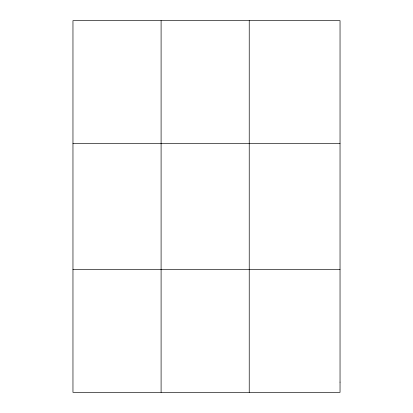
<?xml version="1.0" encoding="UTF-8"?>
<svg xmlns="http://www.w3.org/2000/svg" width="413" height="413" viewBox="0 0 413 413"><rect width="100%" height="100%" fill="white"/><g stroke="black" fill="none" stroke-linecap="round" stroke-linejoin="round"><path stroke-width="0.62" d="M161.096 392.35L161.096 20.65M249.23 392.35L249.23 20.65M72.962 143.311L340.038 143.311M72.962 269.689L340.038 269.689M340.038 382.128L340.038 392.35L72.962 392.35L72.962 20.65L340.038 20.65L340.038 382.128"/></g></svg>
